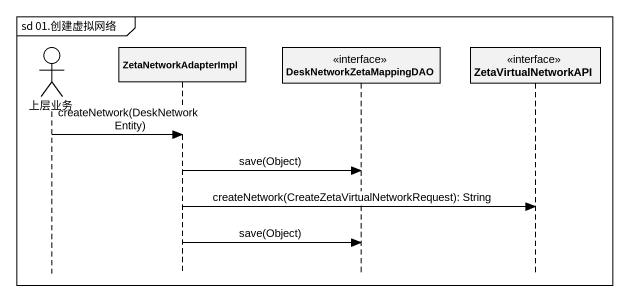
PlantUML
@startuml
mainframe sd 01.创建虚拟网络
hide footbox
actor 上层业务
participant ZetaNetworkAdapterImpl
participant DeskNetworkZetaMappingDAO <<interface>>
participant ZetaVirtualNetworkAPI <<interface>>

上层业务 -> ZetaNetworkAdapterImpl : createNetwork(DeskNetworkEntity)
ZetaNetworkAdapterImpl -> DeskNetworkZetaMappingDAO : save(Object)
ZetaNetworkAdapterImpl -> ZetaVirtualNetworkAPI : createNetwork(CreateZetaVirtualNetworkRequest): String
ZetaNetworkAdapterImpl -> DeskNetworkZetaMappingDAO : save(Object)
@enduml
